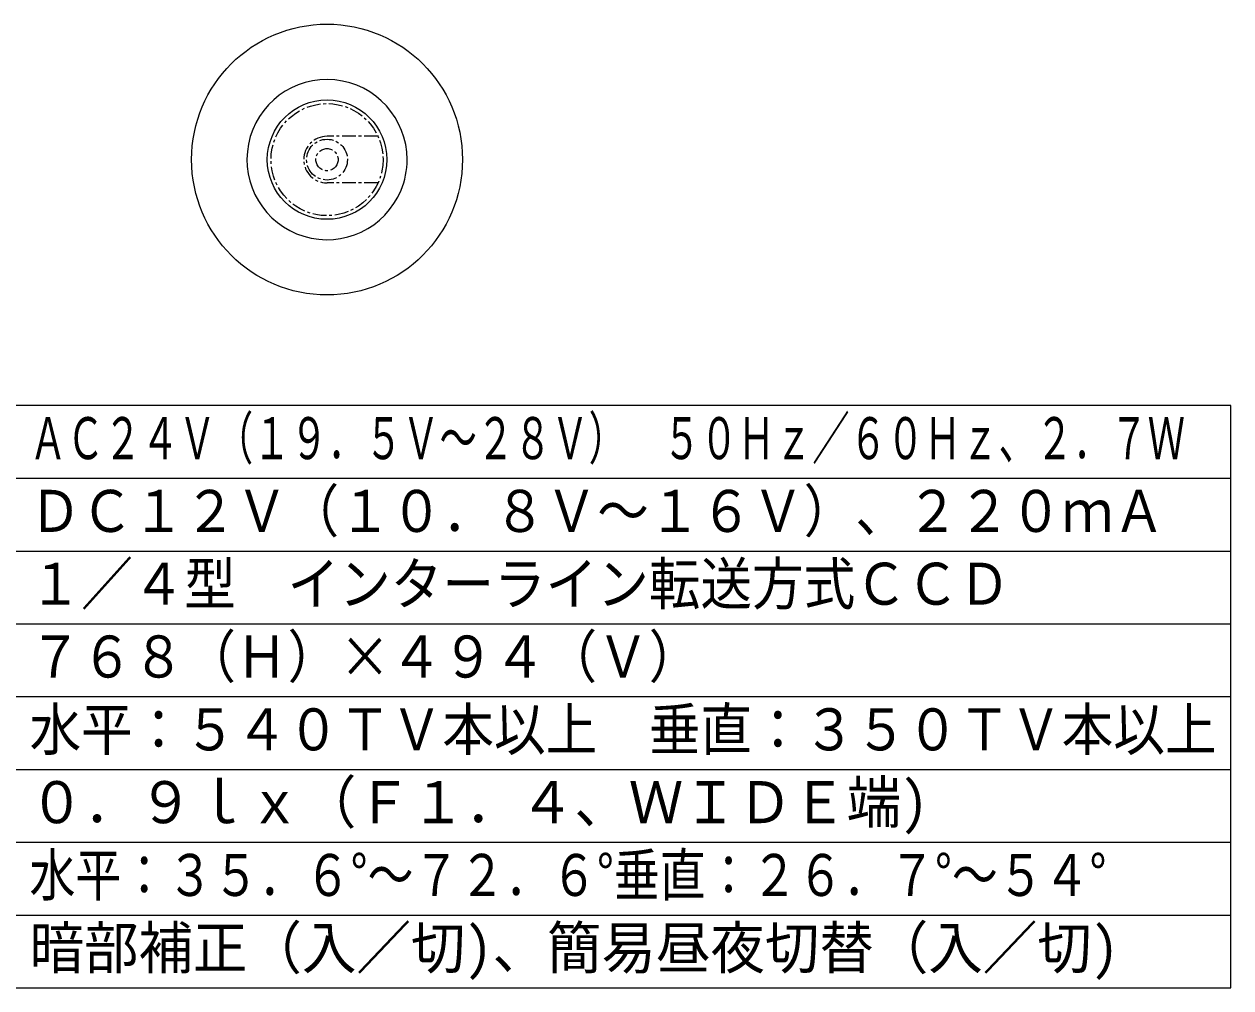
# Model space of a CAD drawing. Units: millimetres, scale not verified. Extents: x -63 to 63, y -57 to 57.
# Drawn here: x -20.4 to 62.5, y -56.5 to 9.7 of the extents above; entities that cross this region are included whole.
import ezdxf
from ezdxf.enums import TextEntityAlignment as Align

# ---------------------------------------------------------------- set-up
doc = ezdxf.new("R2010")
doc.units = ezdxf.units.MM
doc.header["$LTSCALE"] = 0.190236
doc.linetypes.add('CHAIN1', pattern=[8, 5, -1, 1, -1])
for name, color, linetype in [('0-0_MOJI1', 2, 'Continuous'), ('0-2_GAIKEI', 1, 'Continuous'), ('0-4_WAKU', 7, 'Continuous')]:
    doc.layers.add(name, color=color, linetype=linetype)
doc.styles.add('ＭＳ ゴシック', font='')
doc.styles.get('ＭＳ ゴシック').set_extended_font_data('MS Gothic')

msp = doc.modelspace()

# ---------------------------------------------------------------- linework, layer by layer
at = {"layer": '0-2_GAIKEI', "linetype": 'CHAIN1'}
for p, q in [((3.9318, 1.9835), (0.43, 1.9835)), ((3.9318, -1.2165), (0.43, -1.2165))]:
    msp.add_line(p, q, dxfattribs=at)
at = {"layer": '0-2_GAIKEI', "color": 7}
for p, q in [((-5.783, -6.5307), (-5.7793, -6.527)), ((-5.783, -6.5367), (-5.7793, -6.5329)), ((6.6431, -6.5307), (6.6393, -6.527)), ((6.6431, -6.5367), (6.6393, -6.5329)), ((7.3502, -5.8236), (7.3465, -5.8199)), ((7.3502, -5.8295), (7.3465, -5.8258))]:
    msp.add_line(p, q, dxfattribs=at)
for centre, radius in [((0.4301, 0.3894), 9.3), ((0.43, 0.3835), 4.1)]:
    msp.add_circle(centre, radius, dxfattribs=at)
at = {"layer": '0-2_GAIKEI', "linetype": 'CHAIN1'}
for radius in [3.85, 1.4, 0.7637]:
    msp.add_circle((0.43, 0.3835), radius, dxfattribs=at)
at = {"layer": '0-2_GAIKEI', "color": 7}
for start, end in [(0, 337.53546), (337.53546, 0)]:
    msp.add_arc((0.43, 0.3835), 5.5, start, end, dxfattribs=at)
at = {"layer": '0-2_GAIKEI', "linetype": 'CHAIN1'}
msp.add_arc((0.43, 0.3835), 1.6, 90, 270, dxfattribs=at)
at = {"layer": '0-4_WAKU', "color": 4}
for p, q in [((62.5001, -16.5), (-62.5001, -16.5)), ((62.5001, -56.5001), (62.5001, -16.5)), ((-62.5001, -56.5001), (62.5001, -56.5001))]:
    msp.add_line(p, q, dxfattribs=at)
at = {"layer": '0-4_WAKU', "color": 1}
for p, q in [((-62.5001, -21.5), (62.5001, -21.5)), ((-62.5001, -26.5), (62.5001, -26.5)), ((-62.5001, -31.5001), (62.5001, -31.5001)), ((-62.5001, -36.5001), (62.5001, -36.5001)), ((-62.5001, -41.5001), (62.5001, -41.5001)), ((-62.5001, -46.5001), (62.5001, -46.5001)), ((-62.5001, -51.5001), (62.5001, -51.5001))]:
    msp.add_line(p, q, dxfattribs=at)

# ---------------------------------------------------------------- texts
at = {"layer": '0-0_MOJI1', "style": 'ＭＳ ゴシック'}
for s, width, p in [('ＡＣ２４Ｖ（１９．５Ｖ～２８Ｖ）\u3000５０Ｈｚ／６０Ｈｚ、２．７Ｗ', 0.65, (-20, -21.0552)), ('ＤＣ１２Ｖ（１０．８Ｖ～１６Ｖ）、２２０ｍＡ', 0.9, (-20, -26.0552)), ('１／４型\u3000インターライン転送方式ＣＣＤ', 0.9, (-20, -31.0552)), ('７６８（Ｈ）×４９４（Ｖ）', 0.9, (-20, -36.0552)), ('水平：５４０ＴＶ本以上\u3000垂直：３５０ＴＶ本以上', 0.9, (-20, -41.0552)), ('０．９ｌｘ（Ｆ１．４、ＷＩＤＥ端)', 0.95, (-20, -46.0552)), ('水平：３５．６°～７２．６°垂直：２６．７°～５４°', 0.8, (-20, -51.0552)), ('暗部補正（入／切)、簡易昼夜切替（入／切)', 0.95, (-20, -56.0552))]:
    msp.add_text(s, height=2.887, dxfattribs=dict(at, width=width)).set_placement(p, align=Align.BOTTOM_LEFT)

doc.saveas('drawing.dxf')
